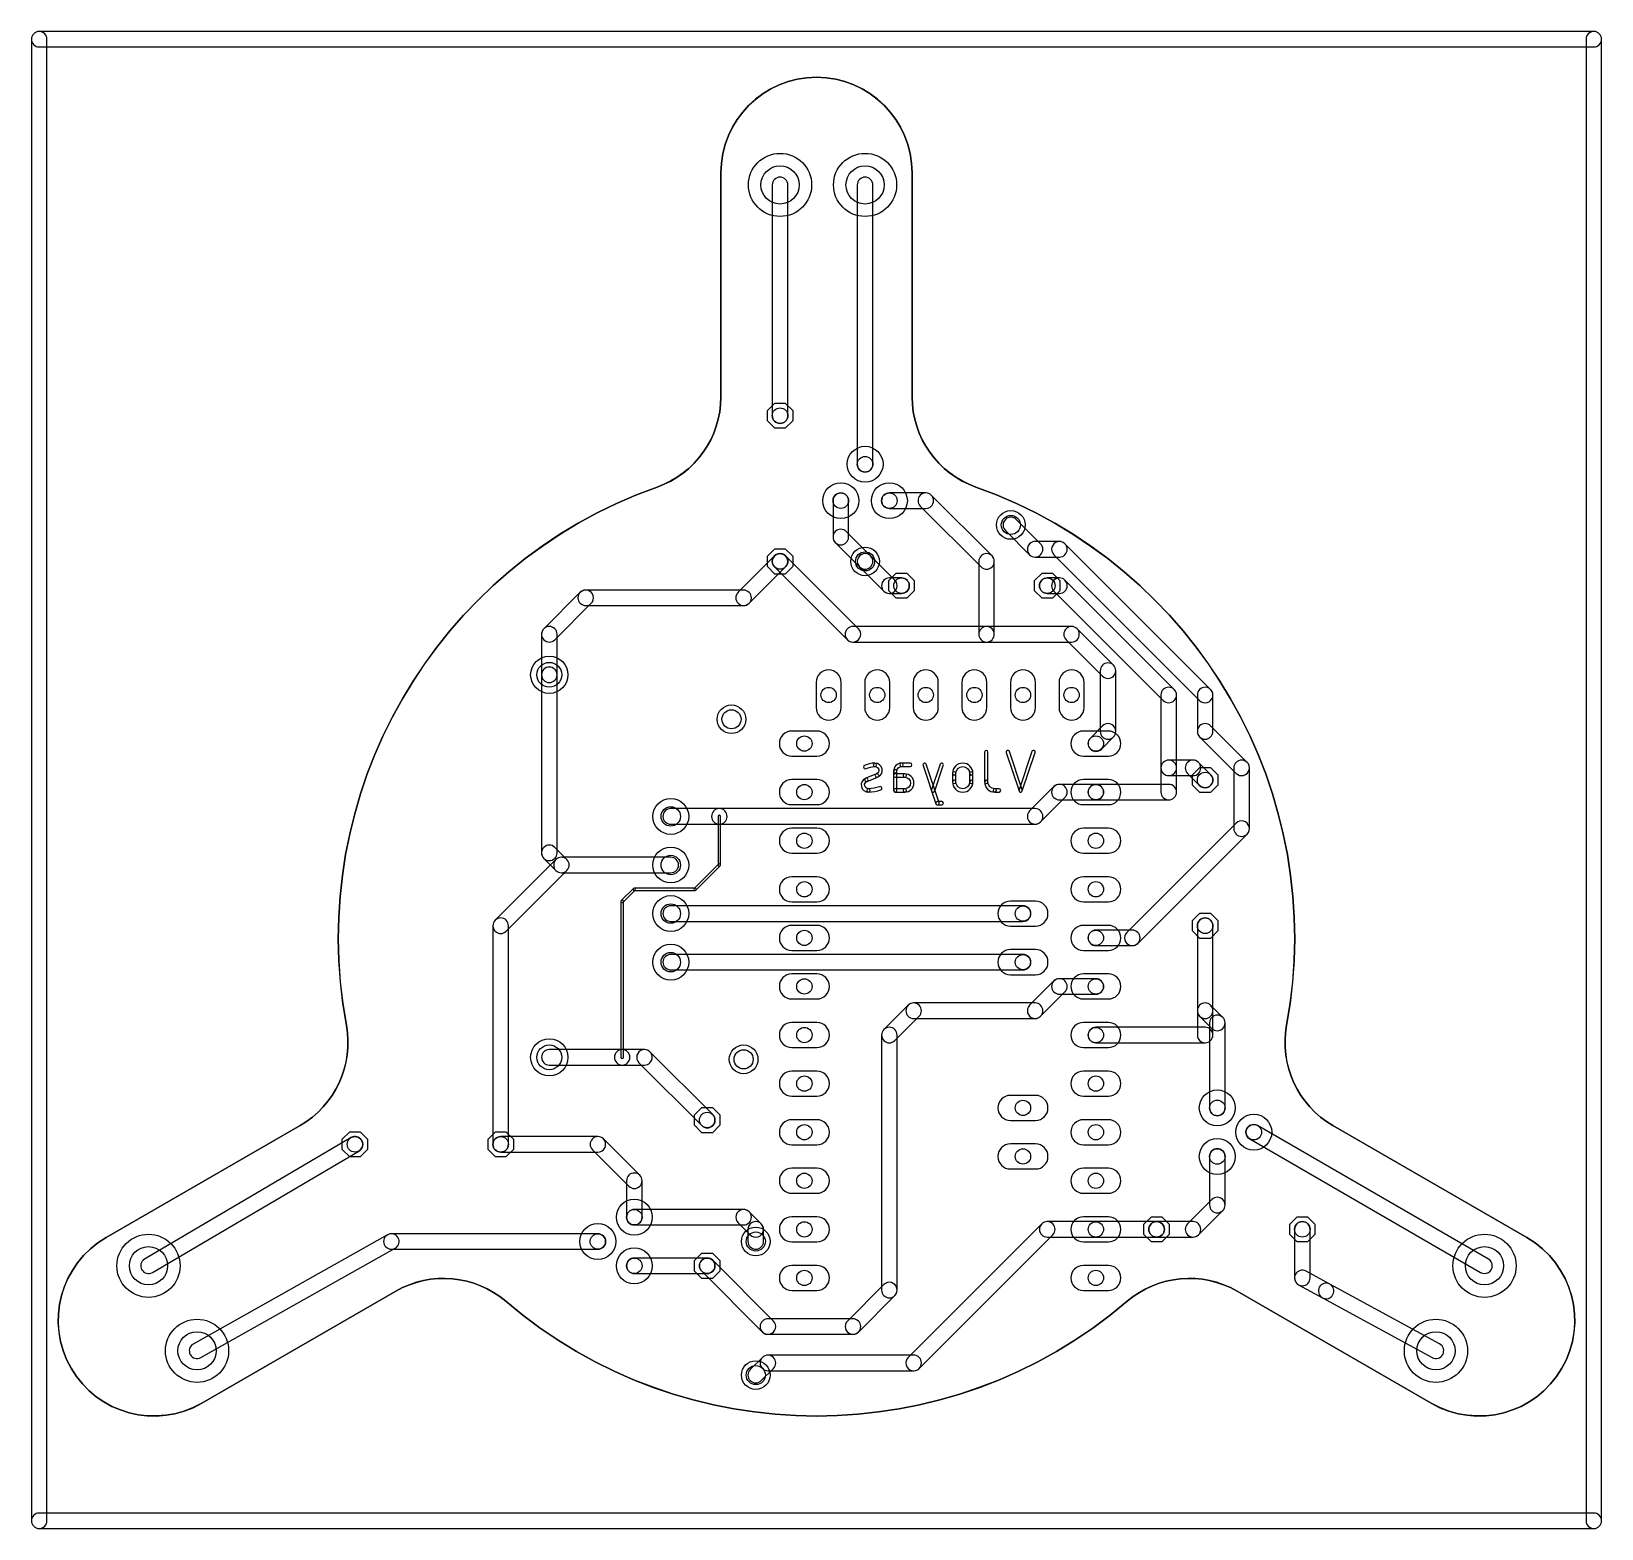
# Model space of a CAD drawing. Extents: x -41 to 41, y -30.9 to 47.4.
import ezdxf

# ---------------------------------------------------------------- set-up
doc = ezdxf.new("R2010")
doc.units = 0
for name, color, linetype in [('16', 132, 'CONTINUOUS'), ('17', 110, 'CONTINUOUS'), ('18', 110, 'CONTINUOUS'), ('20', 31, 'CONTINUOUS'), ('44', 253, 'CONTINUOUS')]:
    doc.layers.add(name, color=color, linetype=linetype)

# ---------------------------------------------------------------- blocks, each defined once
blk = doc.blocks.new('ROUNDP')
blk.add_circle((0, 0), 0.5)
blk = doc.blocks.new('OCTAGONP')
blk.add_lwpolyline([(-0.5, -0.2071), (-0.5, 0.2071), (-0.2071, 0.5), (0.2071, 0.5), (0.5, 0.2071), (0.5, -0.2071), (0.2071, -0.5), (-0.2071, -0.5)], close=True)
blk = doc.blocks.new('LONGP100')
blk.add_lwpolyline([(-0.5, -0.5), (0.5, -0.5, 1), (0.5, 0.5), (-0.5, 0.5, 1)], format="xyb", close=True)
blk = doc.blocks.new('ROUNDV')
blk.add_circle((0, 0), 0.5)

msp = doc.modelspace()

# ---------------------------------------------------------------- linework, layer by layer
at = {"layer": '16'}
for points in [[(-40.2336, -30.48), (-40.2336, 46.99, 1), (-41.0464, 46.99), (-41.0464, -30.48, 1)], [(-40.64, 46.5836), (40.64, 46.5836, 1), (40.64, 47.3964), (-40.64, 47.3964, 1)], [(40.2336, 46.99), (40.2336, -30.48, 1), (41.0464, -30.48), (41.0464, 46.99, 1)], [(-2.3114, 39.37), (-2.3114, 27.305, 1), (-1.4986, 27.305), (-1.4986, 39.37, 1)], [(2.1336, 39.37), (2.1336, 24.765, 1), (2.9464, 24.765), (2.9464, 39.37, 1)], [(0.8636, 22.86), (0.8636, 20.955, 1), (1.6764, 20.955), (1.6764, 22.86, 1)], [(3.81, 22.4536), (5.715, 22.4536, 1), (5.715, 23.2664), (3.81, 23.2664, 1)], [(5.4276, 22.5726), (8.6026, 19.3976, 1), (9.1774, 19.9724), (6.0024, 23.1474, 1)], [(0.9826, 20.6676), (2.2526, 19.3976, 1), (2.8274, 19.9724), (1.5574, 21.2424, 1)], [(11.7174, 20.6074), (10.4474, 21.8774, 1), (9.8726, 21.3026), (11.1426, 20.0326, 1)], [(12.7, 20.7264), (11.43, 20.7264, 1), (11.43, 19.9136), (12.7, 19.9136, 1)], [(20.6074, 12.9874), (12.9874, 20.6074, 1), (12.4126, 20.0326), (20.0326, 12.4126, 1)], [(-3.5226, 17.4926), (-1.6176, 19.3976, 1), (-2.1924, 19.9724), (-4.0974, 18.0674, 1)], [(-2.1924, 19.3976), (1.6176, 15.5876, 1), (2.1924, 16.1624), (-1.6176, 19.9724, 1)], [(2.2526, 19.3976), (3.5226, 18.1276, 1), (4.0974, 18.7024), (2.8274, 19.9724, 1)], [(8.4836, 19.685), (8.4836, 15.875, 1), (9.2964, 15.875), (9.2964, 19.685, 1)], [(-13.6826, 15.5876), (-11.7776, 17.4926, 1), (-12.3524, 18.0674), (-14.2574, 16.1624, 1)], [(-12.065, 17.3736), (-3.81, 17.3736, 1), (-3.81, 18.1864), (-12.065, 18.1864, 1)], [(3.81, 18.0086), (4.445, 18.0086, 1), (4.445, 18.8214), (3.81, 18.8214, 1)], [(12.065, 18.0086), (12.7, 18.0086, 1), (12.7, 18.8214), (12.065, 18.8214, 1)], [(18.7024, 12.9874), (12.9874, 18.7024, 1), (12.4126, 18.1276), (18.1276, 12.4126, 1)], [(-13.5636, 13.755), (-13.5636, 15.875, 1), (-14.3764, 15.875), (-14.3764, 13.755, 1)], [(1.905, 15.4686), (8.89, 15.4686, 1), (8.89, 16.2814), (1.905, 16.2814, 1)], [(8.89, 15.4686), (13.335, 15.4686, 1), (13.335, 16.2814), (8.89, 16.2814, 1)], [(13.0476, 15.5876), (14.9526, 13.6826, 1), (15.5274, 14.2574), (13.6224, 16.1624, 1)], [(-14.3764, 13.755), (-14.3764, 4.445, 1), (-13.5636, 4.445), (-13.5636, 13.755, 1)], [(14.8336, 13.97), (14.8336, 10.795, 1), (15.6464, 10.795), (15.6464, 13.97, 1)], [(18.0086, 12.7), (18.0086, 8.89, 1), (18.8214, 8.89), (18.8214, 12.7, 1)], [(20.7264, 10.795), (20.7264, 12.7, 1), (19.9136, 12.7), (19.9136, 10.795, 1)], [(14.9526, 11.0824), (14.3176, 10.4474, 1), (14.8924, 9.8726), (15.5274, 10.5076, 1)], [(22.5124, 9.1774), (20.6074, 11.0824, 1), (20.0326, 10.5076), (21.9376, 8.6026, 1)], [(3.0546, 8.9577, 1), (3.0521, 9.1355, 0.1026), (2.5152, 9.0162, 1), (2.5882, 8.8541, -0.1026)], [(3.1318, 8.5718, 1), (3.1979, 8.4067, 0.8318), (3.0521, 9.1355, 1), (3.0546, 8.9577, -0.8318)], [(4.4496, 8.9577, 1), (4.4496, 9.1355, 0.4142), (4.0263, 8.7122, 1), (4.2041, 8.7122, -0.4142)], [(4.4496, 8.9577), (4.8955, 8.9577, 1), (4.8955, 9.1355), (4.4496, 9.1355, 1)], [(6.4067, 7.0681), (5.7379, 9.0747, 1), (5.5692, 9.0185), (6.2381, 7.0119, 1)], [(6.461, 9.0747), (6.0151, 7.737, 1), (6.1838, 7.6808), (6.6297, 9.0185, 1)], [(8.0013, 8.6007, 1), (8.1791, 8.6007, 1), (7.1095, 8.6007, 1), (7.2873, 8.6007, -1)], [(8.7858, 9.7155), (8.7858, 8.1548, 1), (8.9636, 8.1548), (8.9636, 9.7155, 1)], [(10.7566, 7.737), (10.0877, 9.7436, 1), (9.919, 9.6874), (10.5879, 7.6808, 1)], [(11.2568, 9.7436), (10.5879, 7.737, 1), (10.7566, 7.6808), (11.4254, 9.6874, 1)], [(18.415, 8.4836), (19.685, 8.4836, 1), (19.685, 9.2964), (18.415, 9.2964, 1)], [(18.0086, 8.89), (18.0086, 7.62, 1), (18.8214, 7.62), (18.8214, 8.89, 1)], [(19.3976, 8.6026), (20.0326, 7.9676, 1), (20.6074, 8.5424), (19.9724, 9.1774, 1)], [(22.6314, 5.715), (22.6314, 8.89, 1), (21.8186, 8.89), (21.8186, 5.715, 1)], [(2.6405, 8.1837, 1), (2.5744, 8.3488, 0.8318), (2.7202, 7.62, 1), (2.7177, 7.7978, -0.8318)], [(2.6405, 8.1837), (3.1979, 8.4067, 1), (3.1318, 8.5718), (2.5744, 8.3488, 1)], [(4.2041, 7.7089), (4.2041, 8.7122, 1), (4.0263, 8.7122), (4.0263, 7.7089, 1)], [(4.1152, 8.4003), (4.6168, 8.4003, 1), (4.6168, 8.5781), (4.1152, 8.5781, 1)], [(4.6168, 7.7978, 1), (4.6168, 7.62, 1), (4.6168, 8.5781, 1), (4.6168, 8.4003, -1)], [(7.1095, 8.6007), (7.1095, 8.1548, 1), (7.2873, 8.1548), (7.2873, 8.6007, 1)], [(7.2873, 8.1548, 1), (7.1095, 8.1548, 1), (8.1791, 8.1548, 1), (8.0013, 8.1548, -1)], [(8.1791, 8.1548), (8.1791, 8.6007, 1), (8.0013, 8.6007), (8.0013, 8.1548, 1)], [(8.9636, 8.1548, 1), (8.7858, 8.1548, 0.4142), (9.3206, 7.62, 1), (9.3206, 7.7978, -0.4142)], [(2.7177, 7.7978, 1), (2.7202, 7.62, 0.083), (3.3622, 7.7367, 1), (3.3019, 7.904, -0.083)], [(4.6168, 7.7978), (4.1152, 7.7978, 1), (4.1152, 7.62), (4.6168, 7.62, 1)], [(9.3206, 7.62), (9.5435, 7.62, 1), (9.5435, 7.7978), (9.3206, 7.7978, 1)], [(11.7174, 6.0626), (12.9874, 7.3326, 1), (12.4126, 7.9074), (11.1426, 6.6374, 1)], [(12.7, 7.2136), (14.605, 7.2136, 1), (14.605, 8.0264), (12.7, 8.0264, 1)], [(14.605, 7.2136), (18.415, 7.2136, 1), (18.415, 8.0264), (14.605, 8.0264, 1)], [(-7.62, 5.9436), (-5.08, 5.9436, 1), (-5.08, 6.7564), (-7.62, 6.7564, 1)], [(-5.08, 5.9436), (11.43, 5.9436, 1), (11.43, 6.7564), (-5.08, 6.7564, 1)], [(6.5454, 7.1289), (6.3224, 7.1289, 1), (6.3224, 6.9511), (6.5454, 6.9511, 1)], [(-5.1435, 6.35), (-5.1435, 3.81, 1), (-5.0165, 3.81), (-5.0165, 6.35, 1)], [(16.7974, -0.2874), (22.5124, 5.4276, 1), (21.9376, 6.0024), (16.2226, 0.2874, 1)], [(-16.2226, 0.3476), (-13.0476, 3.5226, 1), (-13.6224, 4.0974), (-16.7974, 0.9224, 1)], [(-14.2574, 4.1576), (-13.6224, 3.5226, 1), (-13.0476, 4.0974), (-13.6826, 4.7324, 1)], [(-13.335, 3.4036), (-7.62, 3.4036, 1), (-7.62, 4.2164), (-13.335, 4.2164, 1)], [(-5.1249, 3.8549), (-6.3949, 2.5849, 1), (-6.3051, 2.4951), (-5.0351, 3.7651, 1)], [(-9.5699, 2.5849), (-10.2049, 1.9499, 1), (-10.1151, 1.8601), (-9.4801, 2.4951, 1)], [(-6.35, 2.6035), (-9.525, 2.6035, 1), (-9.525, 2.4765), (-6.35, 2.4765, 1)], [(-10.2235, 1.905), (-10.2235, -6.245, 1), (-10.0965, -6.245), (-10.0965, 1.905, 1)], [(-7.62, 0.8636), (10.795, 0.8636, 1), (10.795, 1.6764), (-7.62, 1.6764, 1)], [(-16.1036, -10.795), (-16.1036, 0.635, 1), (-16.9164, 0.635), (-16.9164, -10.795, 1)], [(20.7264, -3.81), (20.7264, 0.635, 1), (19.9136, 0.635), (19.9136, -3.81, 1)], [(14.605, -0.4064), (16.51, -0.4064, 1), (16.51, 0.4064), (14.605, 0.4064, 1)], [(-7.62, -1.6764), (10.795, -1.6764, 1), (10.795, -0.8636), (-7.62, -0.8636, 1)], [(11.7174, -4.0974), (12.9874, -2.8274, 1), (12.4126, -2.2526), (11.1426, -3.5226, 1)], [(12.7, -2.9464), (14.605, -2.9464, 1), (14.605, -2.1336), (12.7, -2.1336, 1)], [(4.0974, -5.3674), (5.3674, -4.0974, 1), (4.7926, -3.5226), (3.5226, -4.7926, 1)], [(5.08, -4.2164), (11.43, -4.2164, 1), (11.43, -3.4036), (5.08, -3.4036, 1)], [(20.7264, -5.08), (20.7264, -3.81, 1), (19.9136, -3.81), (19.9136, -5.08, 1)], [(21.2424, -4.1576), (20.6074, -3.5226, 1), (20.0326, -4.0974), (20.6676, -4.7324, 1)], [(21.3614, -8.89), (21.3614, -4.445, 1), (20.5486, -4.445), (20.5486, -8.89, 1)], [(4.2164, -18.415), (4.2164, -5.08, 1), (3.4036, -5.08), (3.4036, -18.415, 1)], [(14.605, -5.4864), (20.32, -5.4864, 1), (20.32, -4.6736), (14.605, -4.6736, 1)], [(-10.16, -5.8386), (-13.97, -5.8386, 1), (-13.97, -6.6514), (-10.16, -6.6514, 1)], [(-8.995, -5.8386), (-10.16, -5.8386, 1), (-10.16, -6.6514), (-8.995, -6.6514, 1)], [(-5.4276, -9.2376), (-8.7076, -5.9576, 1), (-9.2824, -6.5324), (-6.0024, -9.8124, 1)], [(35.1286, -16.7933), (23.0636, -9.8083, 1), (22.6564, -10.5117), (34.7214, -17.4967, 1)], [(-34.7189, -17.4953), (-23.9239, -11.1453, 1), (-24.3361, -10.4447), (-35.1311, -16.7947, 1)], [(-11.43, -10.3886), (-16.51, -10.3886, 1), (-16.51, -11.2014), (-11.43, -11.2014, 1)], [(-9.2376, -12.4126), (-11.1426, -10.5076, 1), (-11.7174, -11.0824), (-9.8124, -12.9874, 1)], [(20.5486, -11.43), (20.5486, -13.97, 1), (21.3614, -13.97), (21.3614, -11.43, 1)], [(-9.1186, -14.605), (-9.1186, -12.7, 1), (-9.9314, -12.7), (-9.9314, -14.605, 1)], [(20.6676, -13.6826), (19.3976, -14.9526, 1), (19.9724, -15.5274), (21.2424, -14.2574, 1)], [(-9.525, -15.0114), (-3.81, -15.0114, 1), (-3.81, -14.1986), (-9.525, -14.1986, 1)], [(-4.0974, -14.8924), (-3.4624, -15.5274, 1), (-2.8876, -14.9526), (-3.5226, -14.3176, 1)], [(-32.1858, -21.9442), (-22.0258, -16.2292, 1), (-22.4242, -15.5208), (-32.5842, -21.2358, 1)], [(-22.225, -16.2814), (-11.43, -16.2814, 1), (-11.43, -15.4686), (-22.225, -15.4686, 1)], [(-3.5814, -15.24), (-3.5814, -15.875, 1), (-2.7686, -15.875), (-2.7686, -15.24, 1)], [(11.7776, -14.9526), (4.7926, -21.9376, 1), (5.3674, -22.5124), (12.3524, -15.5274, 1)], [(17.78, -14.8336), (12.065, -14.8336, 1), (12.065, -15.6464), (17.78, -15.6464, 1)], [(19.685, -14.8336), (17.78, -14.8336, 1), (17.78, -15.6464), (19.685, -15.6464, 1)], [(25.8064, -17.78), (25.8064, -15.24, 1), (24.9936, -15.24), (24.9936, -17.78, 1)], [(-9.525, -17.5514), (-5.715, -17.5514, 1), (-5.715, -16.7386), (-9.525, -16.7386, 1)], [(-6.0024, -17.4324), (-2.8274, -20.6074, 1), (-2.2526, -20.0326), (-5.4276, -16.8576, 1)], [(2.1924, -20.6074), (4.0974, -18.7024, 1), (3.5226, -18.1276), (1.6176, -20.0326, 1)], [(26.8403, -18.1027), (25.5946, -17.4232, 1), (25.2054, -18.1368), (26.4511, -18.8163, 1)], [(32.5796, -21.2332), (26.8403, -18.1027, 1), (26.4511, -18.8163), (32.1904, -21.9468, 1)], [(-2.54, -20.7264), (1.905, -20.7264, 1), (1.905, -19.9136), (-2.54, -19.9136, 1)], [(-2.8274, -21.9376), (-3.4624, -22.5726, 1), (-2.8876, -23.1474), (-2.2526, -22.5124, 1)], [(5.08, -21.8186), (-2.54, -21.8186, 1), (-2.54, -22.6314), (5.08, -22.6314, 1)], [(40.64, -30.0736), (-40.64, -30.0736, 1), (-40.64, -30.8864), (40.64, -30.8864, 1)]]:
    msp.add_lwpolyline(points, format="xyb", close=True, dxfattribs=at)
at = {"layer": '20'}
for points in [[(4.9995, 40, 1), (5.0005, 40, 1), (-5.0005, 40, 1), (-4.9995, 40, -1)], [(-5.0005, 40), (-5.0005, 28.2843, 1), (-4.9995, 28.2843), (-4.9995, 40, 1)], [(4.9995, 40), (4.9995, 28.2843, 1), (5.0005, 28.2843), (5.0005, 40, 1)], [(-8.3335, 23.5707, 1), (-8.3332, 23.5698, 0.3178), (-4.9995, 28.2843, 1), (-5.0005, 28.2843, -0.3178)], [(5.0005, 28.2843, 1), (4.9995, 28.2843, 0.3178), (8.3332, 23.5698, 1), (8.3335, 23.5707, -0.3178)], [(-8.3332, 23.5698, 1), (-8.3335, 23.5707, 0.3692), (-24.5796, -4.5683, 1), (-24.5786, -4.5681, -0.3692)], [(24.5786, -4.5681, 1), (24.5796, -4.5683, 0.3692), (8.3335, 23.5707, 1), (8.3332, 23.5698, -0.3692)], [(-26.9951, -9.8116, 1), (-26.9947, -9.8124, 0.3178), (-24.5786, -4.5681, 1), (-24.5796, -4.5683, -0.3178)], [(24.5796, -4.5683, 1), (24.5786, -4.5681, 0.3178), (26.9947, -9.8124, 1), (26.9951, -9.8116, -0.3178)], [(-37.1408, -15.6703), (-26.9947, -9.8124, 1), (-26.9951, -9.8116), (-37.1413, -15.6694, 1)], [(37.1413, -15.6694), (26.9951, -9.8116, 1), (26.9947, -9.8124), (37.1408, -15.6703, 1)], [(-37.1408, -15.6703, 1), (-37.1413, -15.6694, 1), (-32.1408, -24.3306, 1), (-32.1413, -24.3297, -1)], [(32.1413, -24.3297, 1), (32.1408, -24.3306, 1), (37.1413, -15.6694, 1), (37.1408, -15.6703, -1)], [(-16.2461, -19.0024, 1), (-16.2454, -19.0016, 0.3178), (-21.9951, -18.4718, 1), (-21.9947, -18.4727, -0.3178)], [(21.9947, -18.4727, 1), (21.9951, -18.4718, 0.3178), (16.2454, -19.0016, 1), (16.2461, -19.0024, -0.3178)], [(-32.1408, -24.3306), (-21.9946, -18.4727, 1), (-21.9952, -18.4718), (-32.1413, -24.3297, 1)], [(32.1413, -24.3297), (21.9952, -18.4718, 1), (21.9946, -18.4727), (32.1408, -24.3306, 1)], [(-16.2454, -19.0016, 1), (-16.2461, -19.0024, 0.3692), (16.2461, -19.0024, 1), (16.2454, -19.0016, -0.3692)]]:
    msp.add_lwpolyline(points, format="xyb", close=True, dxfattribs=at)
at = {"layer": '44'}
for centre, radius in [((-1.905, 39.37), 1), ((2.54, 39.37), 1), ((-1.905, 27.305), 0.4064), ((2.54, 24.765), 0.4064), ((1.27, 22.86), 0.4064), ((3.81, 22.86), 0.4064), ((10.16, 21.59), 0.5), ((-1.905, 19.685), 0.4064), ((2.54, 19.685), 0.5), ((4.445, 18.415), 0.4064), ((12.065, 18.415), 0.4064), ((-13.97, 13.755), 0.65), ((0.635, 12.7), 0.4), ((3.175, 12.7), 0.4), ((5.715, 12.7), 0.4), ((8.255, 12.7), 0.4), ((10.795, 12.7), 0.4), ((13.335, 12.7), 0.4), ((-4.445, 11.43), 0.5), ((-0.635, 10.16), 0.4), ((14.605, 10.16), 0.4), ((20.32, 8.255), 0.4064), ((-0.635, 7.62), 0.4), ((14.605, 7.62), 0.4), ((-7.62, 6.35), 0.508), ((-0.635, 5.08), 0.4), ((14.605, 5.08), 0.4), ((-7.62, 3.81), 0.508), ((-0.635, 2.54), 0.4), ((14.605, 2.54), 0.4), ((-7.62, 1.27), 0.508), ((10.795, 1.27), 0.4), ((20.32, 0.635), 0.4064), ((-0.635, 0), 0.4), ((14.605, 0), 0.4), ((-7.62, -1.27), 0.508), ((10.795, -1.27), 0.4), ((-0.635, -2.54), 0.4), ((14.605, -2.54), 0.4), ((-0.635, -5.08), 0.4), ((14.605, -5.08), 0.4), ((-13.97, -6.245), 0.65), ((-3.81, -6.35), 0.5), ((-0.635, -7.62), 0.4), ((14.605, -7.62), 0.4), ((10.795, -8.89), 0.4), ((20.955, -8.89), 0.4064), ((-5.715, -9.525), 0.4064), ((-0.635, -10.16), 0.4), ((14.605, -10.16), 0.4), ((22.86, -10.16), 0.4064), ((-24.13, -10.795), 0.4064), ((-16.51, -10.795), 0.4064), ((10.795, -11.43), 0.4), ((20.955, -11.43), 0.4064), ((-0.635, -12.7), 0.4), ((14.605, -12.7), 0.4), ((-9.525, -14.605), 0.4064), ((-11.43, -15.875), 0.4064), ((-3.175, -15.875), 0.5), ((-0.635, -15.24), 0.4), ((14.605, -15.24), 0.4), ((17.78, -15.24), 0.4064), ((25.4, -15.24), 0.4064), ((-34.925, -17.145), 1), ((34.925, -17.145), 1), ((-9.525, -17.145), 0.4064), ((-5.715, -17.145), 0.4064), ((-0.635, -17.78), 0.4), ((14.605, -17.78), 0.4), ((-32.385, -21.59), 1), ((32.385, -21.59), 1), ((-3.175, -22.86), 0.5)]:
    msp.add_circle(centre, radius, dxfattribs=at)

# ---------------------------------------------------------------- block references
at = {"layer": '17'}
for name, p, xscale, yscale, rotation in [('ROUNDP', (-1.905, 39.37), 3.302, 3.302, 90), ('ROUNDP', (2.54, 39.37), 3.302, 3.302, 90), ('OCTAGONP', (-1.905, 27.305), 1.3208, 1.3208, 270), ('OCTAGONP', (-1.905, 19.685), 1.3208, 1.3208, 270), ('OCTAGONP', (4.445, 18.415), 1.3208, 1.3208, 180), ('OCTAGONP', (12.065, 18.415), 1.3208, 1.3208, 180), ('ROUNDP', (-13.97, 13.755), 1.95, 1.95, 180), ('LONGP100', (0.635, 12.7), 1.308, 1.308, 90), ('LONGP100', (3.175, 12.7), 1.308, 1.308, 90), ('LONGP100', (5.715, 12.7), 1.308, 1.308, 90), ('LONGP100', (8.255, 12.7), 1.308, 1.308, 90), ('LONGP100', (10.795, 12.7), 1.308, 1.308, 90), ('LONGP100', (13.335, 12.7), 1.308, 1.308, 90), ('OCTAGONP', (20.32, 8.255), 1.3208, 1.3208, 270), ('ROUNDP', (-7.62, 6.35), 1.8796, 1.8796, 180), ('ROUNDP', (-7.62, 3.81), 1.8796, 1.8796, 180), ('ROUNDP', (-7.62, 1.27), 1.8796, 1.8796, 180), ('LONGP100', (10.795, 1.27), 1.308, 1.308, 180), ('OCTAGONP', (20.32, 0.635), 1.3208, 1.3208, 270), ('ROUNDP', (-7.62, -1.27), 1.8796, 1.8796, 180), ('LONGP100', (10.795, -1.27), 1.308, 1.308, 180), ('ROUNDP', (-13.97, -6.245), 1.95, 1.95, 180), ('ROUNDP', (20.955, -8.89), 1.8796, 1.8796, 270), ('OCTAGONP', (-5.715, -9.525), 1.3208, 1.3208, 270), ('LONGP100', (10.795, -8.89), 1.308, 1.308, 180), ('ROUNDP', (22.86, -10.16), 1.8796, 1.8796, 270), ('ROUNDP', (20.955, -11.43), 1.8796, 1.8796, 270), ('LONGP100', (10.795, -11.43), 1.308, 1.308, 180), ('ROUNDP', (-9.525, -14.605), 1.8796, 1.8796, 90), ('OCTAGONP', (17.78, -15.24), 1.3208, 1.3208, 180), ('OCTAGONP', (25.4, -15.24), 1.3208, 1.3208, 180), ('ROUNDP', (-34.925, -17.145), 3.302, 3.302, 90), ('ROUNDP', (-11.43, -15.875), 1.8796, 1.8796, 90), ('ROUNDP', (34.925, -17.145), 3.302, 3.302, 90), ('ROUNDP', (-9.525, -17.145), 1.8796, 1.8796, 90), ('OCTAGONP', (-5.715, -17.145), 1.3208, 1.3208, 270), ('ROUNDP', (-32.385, -21.59), 3.302, 3.302, 90), ('ROUNDP', (32.385, -21.59), 3.302, 3.302, 90)]:
    msp.add_blockref(name, p, dxfattribs=dict(at, xscale=xscale, yscale=yscale, rotation=rotation))
for name, p, xscale, yscale in [('ROUNDP', (2.54, 24.765), 1.8796, 1.8796), ('ROUNDP', (1.27, 22.86), 1.8796, 1.8796), ('ROUNDP', (3.81, 22.86), 1.8796, 1.8796), ('LONGP100', (-0.635, 10.16), 1.308, 1.308), ('LONGP100', (14.605, 10.16), 1.308, 1.308), ('LONGP100', (-0.635, 7.62), 1.308, 1.308), ('LONGP100', (14.605, 7.62), 1.308, 1.308), ('LONGP100', (-0.635, 5.08), 1.308, 1.308), ('LONGP100', (14.605, 5.08), 1.308, 1.308), ('LONGP100', (-0.635, 2.54), 1.308, 1.308), ('LONGP100', (14.605, 2.54), 1.308, 1.308), ('LONGP100', (-0.635, 0), 1.308, 1.308), ('LONGP100', (14.605, 0), 1.308, 1.308), ('LONGP100', (-0.635, -2.54), 1.308, 1.308), ('LONGP100', (14.605, -2.54), 1.308, 1.308), ('LONGP100', (-0.635, -5.08), 1.308, 1.308), ('LONGP100', (14.605, -5.08), 1.308, 1.308), ('LONGP100', (-0.635, -7.62), 1.308, 1.308), ('LONGP100', (14.605, -7.62), 1.308, 1.308), ('LONGP100', (-0.635, -10.16), 1.308, 1.308), ('LONGP100', (14.605, -10.16), 1.308, 1.308), ('OCTAGONP', (-24.13, -10.795), 1.3208, 1.3208), ('OCTAGONP', (-16.51, -10.795), 1.3208, 1.3208), ('LONGP100', (-0.635, -12.7), 1.308, 1.308), ('LONGP100', (14.605, -12.7), 1.308, 1.308), ('LONGP100', (-0.635, -15.24), 1.308, 1.308), ('LONGP100', (14.605, -15.24), 1.308, 1.308), ('LONGP100', (-0.635, -17.78), 1.308, 1.308), ('LONGP100', (14.605, -17.78), 1.308, 1.308)]:
    msp.add_blockref(name, p, dxfattribs=dict(at, xscale=xscale, yscale=yscale))
at = {"layer": '18', "xscale": 1.5, "yscale": 1.5}
for p in [(10.16, 21.59), (10.16, 21.59), (2.54, 19.685), (2.54, 19.685), (-4.445, 11.43), (-4.445, 11.43), (-3.81, -6.35), (-3.81, -6.35), (-3.175, -15.875), (-3.175, -15.875), (-3.175, -22.86), (-3.175, -22.86)]:
    msp.add_blockref('ROUNDV', p, dxfattribs=at)

doc.saveas('drawing.dxf')
